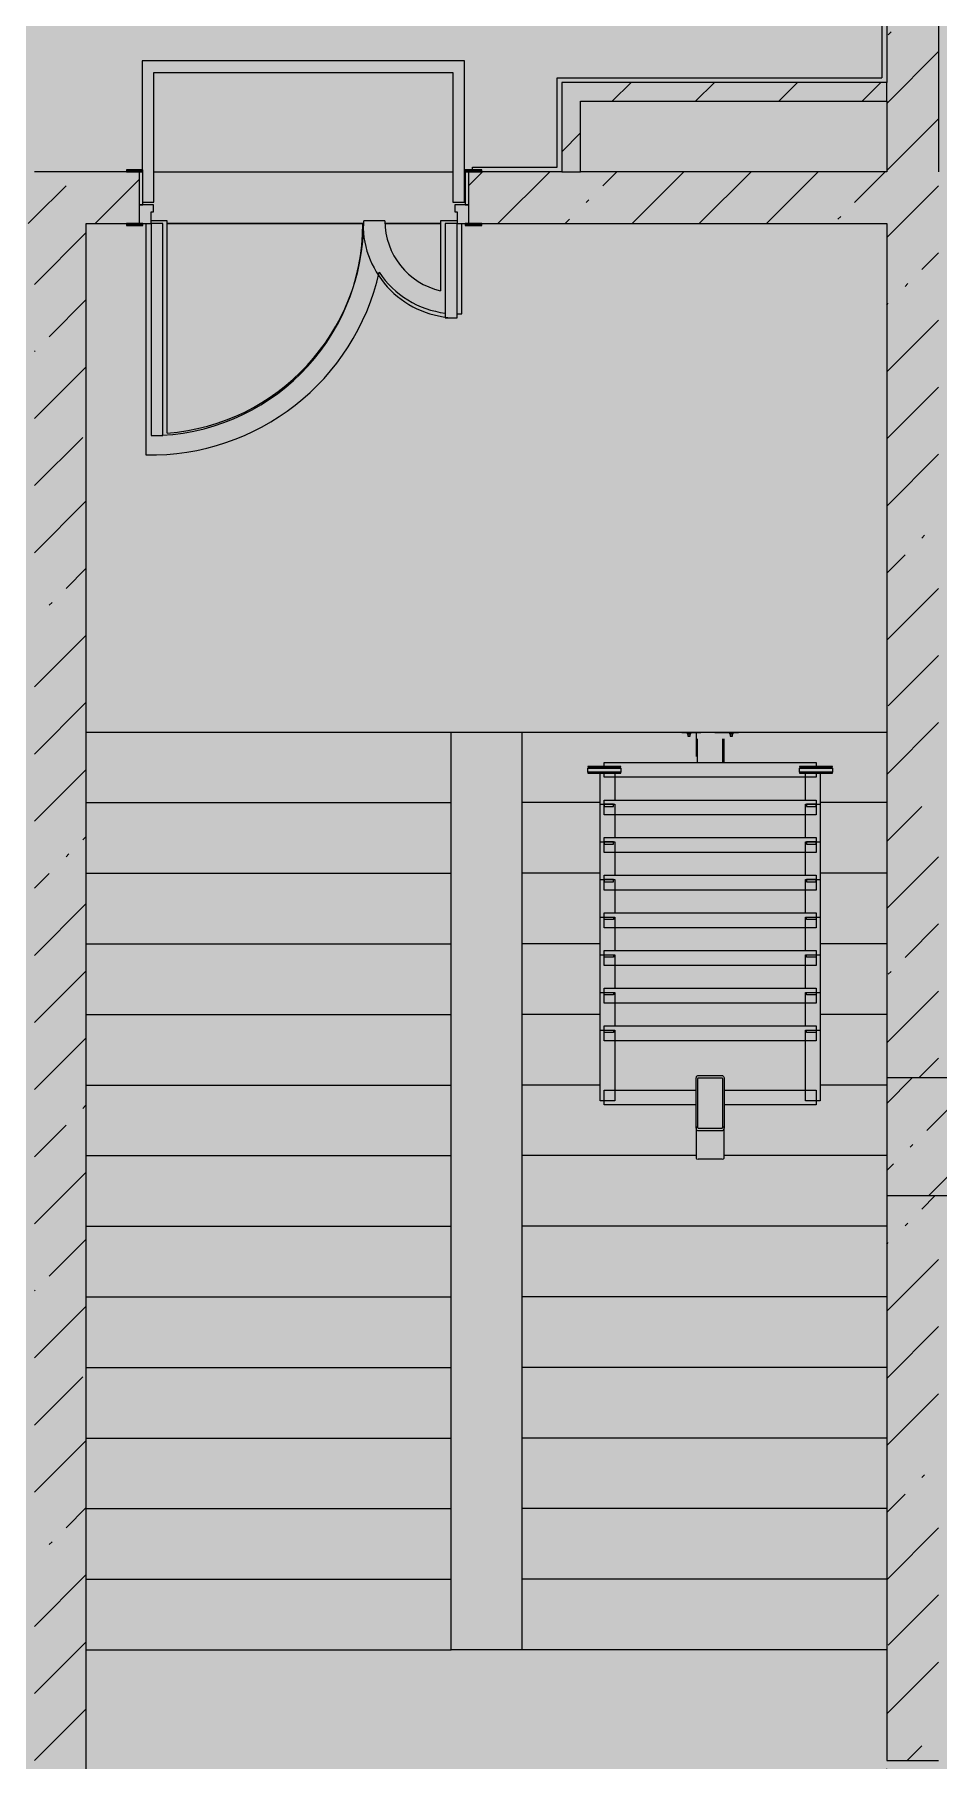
# Model space of a CAD drawing. Header units: millimetres. Extents: x 2623 to 216772, y -8553 to 29000.
# Drawn here: x 161622 to 165462, y 1150 to 8484 of the extents above; entities that cross this region are included whole.
import ezdxf

# ---------------------------------------------------------------- set-up
doc = ezdxf.new("R2010")
doc.units = ezdxf.units.MM
doc.linetypes.add('200_ШТРИХ__ш1_п0_6_', pattern=[160, 100, -60])
doc.layers.add('A-DETL-GENF-6', color=7, linetype='Continuous', lineweight=9, true_color=0xc0c0c0, transparency=0.4)
for name, color, linetype, lineweight in [('A-DETL-MBND-1', 7, '200_ШТРИХ__ш1_п0_6_', 9), ('I-WALL-4', 7, 'Continuous', 5), ('S-COLS-1', 7, 'Continuous', 5)]:
    doc.layers.add(name, color=color, linetype=linetype, lineweight=lineweight)
for name, color, linetype, lineweight, true_color in [('A-DOOR-4', 7, 'Continuous', 5, 0xe2e2e2), ('A-DOOR-5', 7, 'Continuous', 5, 0xb7b7b7), ('A-DOOR-FRAM-3', 7, 'Continuous', 5, 0xe2e2e2), ('A-DOOR-FRAM-5', 7, 'Continuous', 5, 0xb7b7b7), ('A-FLOR-2', 7, 'Continuous', 5, 0xb7b7b7), ('A-GENM-2', 7, 'Continuous', 5, 0x737373), ('A-WALL-5', 7, 'Continuous', 9, 0x737373), ('I-WALL-3', 7, 'Continuous', 5, 0x737373), ('S-COLS-2', 7, 'Continuous', 5, 0x737373), ('S-STRS-1', 7, 'Continuous', 5, 0x737373)]:
    doc.layers.add(name, color=color, linetype=linetype, lineweight=lineweight, true_color=true_color)
pattern_1 = [(45, (89762.2, 0), (-285.1231, 285.1231), []), (45, (90047.3, 0), (-285.1231, 285.1231), [504.031, -100.806, 16.764, -84.042])]
pattern_2 = [(45, (89762.2, 0), (-176.7767, 176.7767), [])]

# ---------------------------------------------------------------- blocks, each defined once
blk = doc.blocks.new('BSC_Колонна _Прямоугольная - 500х500-V89-3_1_2_птичка')
at = {"layer": 'S-COLS-1'}
h = blk.add_hatch(dxfattribs=at)
h.set_pattern_fill('FP_93', color=256, style=0, pattern_type=2)
h.set_pattern_definition([(45, (-75730, -3800), (-285.1231, 285.1231), []), (45, (-75444.88, -3800), (-285.1231, 285.1231), [504.031, -100.806, 16.764, -84.042])])
h.paths.add_polyline_path([(-217, -250), (250, -250), (250, 250), (-250, 250), (-250, -250)])
at = {"layer": 'S-COLS-2'}
for p, q in [((250, 250), (-250, 250)), ((-250, 250), (-250, -250)), ((250, -250), (250, 250)), ((-250, -250), (250, -250))]:
    blk.add_line(p, q, dxfattribs=at)
blk = doc.blocks.new('110_Дверь_СКБ_2Ст - Д-1 Лестничная клетка EIS60-24319353-3_1_2_птичка')
at = {"layer": 'A-DOOR-4'}
for points in [[(612.5, 1010), (612.5, 110), (662.5, 110), (662.5, 1010)], [(-631.1, 510), (-637.5, 510), (-637.5, 110), (-587.5, 110), (-587.5, 510)], [(712.5, 30), (697.5, 30), (697.5, -110), (712.5, -110)]]:
    blk.add_hatch(color=256, dxfattribs=at).paths.add_polyline_path(points)
h = blk.add_hatch(color=256, dxfattribs=at)
h.paths.add_polyline_path([(662.5, 110), (662.5, 60), (652.5, 60), (652.5, 30), (712.5, 30), (712.5, 110)])
h.paths.add_polyline_path([(-637.5, 110), (-687.5, 110), (-687.5, 30), (-627.5, 30), (-631.1, 60), (-637.5, 60)])
at = {"layer": 'A-DOOR-FRAM-3'}
for points in [[(-742.5, 118), (-742.5, 110), (-672.5, 110), (-672.5, 118)], [(697.5, 118), (697.5, 110), (767.5, 110), (767.5, 118)], [(-672.5, 30), (-687.5, 30), (-687.5, -110), (-672.5, -110)], [(-672.5, -110), (-742.5, -110), (-742.5, -118), (-672.5, -118)], [(697.5, -110), (697.5, -118), (767.5, -118), (767.5, -110)]]:
    blk.add_hatch(color=256, dxfattribs=at).paths.add_polyline_path(points)
at = {"layer": 'A-DOOR-5'}
for p, q in [((662.5, 1010), (612.5, 1010)), ((612.5, 1010), (612.5, 110)), ((662.5, 110), (662.5, 1010)), ((-637.5, 510), (-637.5, 110)), ((-587.5, 510), (-637.5, 510)), ((-587.5, 110), (-587.5, 510)), ((-637.5, 110), (-587.5, 110)), ((612.5, 110), (662.5, 110))]:
    blk.add_line(p, q, dxfattribs=at)
for centre, radius, start, end in [((662.5, 110), 900, 90, 180), ((-637.5, 110), 400, 360, 90)]:
    blk.add_arc(centre, radius, start, end, dxfattribs=at)
at = {"layer": 'A-DOOR-FRAM-5'}
for p, q in [((-672.5, 118), (-742.5, 118)), ((-742.5, 118), (-742.5, 110)), ((-742.5, 110), (-672.5, 110)), ((-637.5, 110), (-687.5, 110)), ((-687.5, 110), (-687.5, 30)), ((-672.5, 110), (-672.5, 118)), ((-637.5, 60), (-637.5, 110)), ((662.5, 110), (662.5, 60)), ((712.5, 110), (662.5, 110)), ((767.5, 118), (697.5, 118)), ((697.5, 118), (697.5, 110)), ((697.5, 110), (767.5, 110)), ((712.5, 30), (712.5, 110)), ((767.5, 110), (767.5, 118)), ((-687.5, 30), (-627.5, 30)), ((-672.5, 30), (-687.5, 30)), ((-687.5, 30), (-687.5, -110)), ((-672.5, -110), (-672.5, 30)), ((-627.5, 60), (-637.5, 60)), ((-627.5, 30), (-627.5, 60)), ((662.5, 60), (652.5, 60)), ((652.5, 60), (652.5, 30)), ((652.5, 30), (712.5, 30)), ((712.5, 30), (697.5, 30)), ((697.5, 30), (697.5, -110)), ((712.5, -110), (712.5, 30)), ((-672.5, -110), (-742.5, -110)), ((-742.5, -110), (-742.5, -118)), ((-742.5, -118), (-672.5, -118)), ((-687.5, -110), (-672.5, -110)), ((-672.5, -118), (-672.5, -110)), ((697.5, -110), (712.5, -110)), ((767.5, -110), (697.5, -110)), ((697.5, -110), (697.5, -118)), ((697.5, -118), (767.5, -118)), ((767.5, -118), (767.5, -110))]:
    blk.add_line(p, q, dxfattribs=at)
blk = doc.blocks.new('Анкер клиновой - Анкер клиновой МКТ В 10-10-16_85-V154-3_1_2_птичка')
at = {"layer": 'A-DETL-MBND-1'}
for p, q in [((74812, 5515.8), (74812, 5511.8)), ((74812, 5511.8), (74828, 5511.8)), ((74828, 5511.8), (74812, 5511.8)), ((74815, 5515.8), (74815, 5501.8)), ((74815, 5501.8), (74825, 5501.8)), ((74825, 5501.8), (74815, 5501.8)), ((74825, 5501.8), (74825, 5515.8)), ((74828, 5511.8), (74828, 5515.8))]:
    blk.add_line(p, q, dxfattribs=at)
blk = doc.blocks.new('ОМ_Полоса_Трапеция прямоугольная_Прокат_ГОСТ 103-2006 - ОМ_Полоса_Трапеция прямоугольная_Прокат_ГОСТ 103-2006-V155-3_1_2_птичка')
at = {"layer": 'A-GENM-2'}
for p, q in [((74280, 4243.3), (74280, 4253.3)), ((74280, 4253.3), (74320, 4253.3)), ((74320, 4243.3), (74280, 4243.3)), ((74320, 4253.3), (74320, 4243.3))]:
    blk.add_line(p, q, dxfattribs=at)
blk = doc.blocks.new('ОМ_Полоса_Трапеция прямоугольная_Прокат_ГОСТ 103-2006 - ОМ_Полоса_Трапеция прямоугольная_Прокат_ГОСТ 103-2006-V156-3_1_2_птичка')
at = {"layer": 'A-GENM-2'}
for p, q in [((74320, 4893.3), (74280, 4893.3)), ((74280, 4893.3), (74280, 4883.3)), ((74280, 4883.3), (74320, 4883.3)), ((74320, 4883.3), (74320, 4893.3))]:
    blk.add_line(p, q, dxfattribs=at)
blk = doc.blocks.new('ОМ_Полоса_Трапеция прямоугольная_Прокат_ГОСТ 103-2006 - ОМ_Полоса_Трапеция прямоугольная_Прокат_ГОСТ 103-2006-V157-3_1_2_птичка')
at = {"layer": 'A-GENM-2'}
for p, q in [((74320, 5053.3), (74280, 5053.3)), ((74280, 5053.3), (74280, 5043.3)), ((74280, 5043.3), (74320, 5043.3)), ((74320, 5043.3), (74320, 5053.3))]:
    blk.add_line(p, q, dxfattribs=at)
blk = doc.blocks.new('ОМ_Полоса_Трапеция прямоугольная_Прокат_ГОСТ 103-2006 - ОМ_Полоса_Трапеция прямоугольная_Прокат_ГОСТ 103-2006-V158-3_1_2_птичка')
at = {"layer": 'A-GENM-2'}
for p, q in [((74320, 5213.3), (74280, 5213.3)), ((74280, 5213.3), (74280, 5203.3)), ((74320, 5203.3), (74320, 5213.3)), ((74280, 5203.3), (74320, 5203.3))]:
    blk.add_line(p, q, dxfattribs=at)
blk = doc.blocks.new('ОМ_Полоса_Прокат_ГОСТ 103-2006 - ОМ_Полоса_Прокат_ГОСТ 103-2006-V159-3_1_2_птичка')
at = {"layer": 'A-GENM-2'}
for p, q in [((74350, 5373.3), (74210, 5373.3)), ((74210, 5373.3), (74210, 5370.3)), ((74210, 5370.3), (74350, 5370.3)), ((74350, 5370.3), (74350, 5373.3))]:
    blk.add_line(p, q, dxfattribs=at)
blk = doc.blocks.new('ОМ_Полоса_Прокат_ГОСТ 103-2006 - ОМ_Полоса_Прокат_ГОСТ 103-2006-V160-3_1_2_птичка')
at = {"layer": 'A-GENM-2'}
for p, q in [((74210, 5365.9), (74350, 5365.9)), ((74210, 5349), (74210, 5365.9)), ((74350, 5365.9), (74350, 5349)), ((74350, 5349), (74210, 5349)), ((74210, 5349), (74210, 5345.6)), ((74210, 5345.6), (74350, 5345.6)), ((74350, 5345.6), (74350, 5349))]:
    blk.add_line(p, q, dxfattribs=at)
blk = doc.blocks.new('ОМ_Полоса_Трапеция прямоугольная_Прокат_ГОСТ 103-2006 - ОМ_Полоса_Трапеция прямоугольная_Прокат_ГОСТ 103-2006-V161-3_1_2_птичка')
at = {"layer": 'A-GENM-2'}
for p, q in [((75140, 4243.3), (75140, 4253.3)), ((75140, 4253.3), (75180, 4253.3)), ((75180, 4243.3), (75140, 4243.3)), ((75180, 4253.3), (75180, 4243.3))]:
    blk.add_line(p, q, dxfattribs=at)
blk = doc.blocks.new('ОМ_Полоса_Трапеция прямоугольная_Прокат_ГОСТ 103-2006 - ОМ_Полоса_Трапеция прямоугольная_Прокат_ГОСТ 103-2006-V162-3_1_2_птичка')
at = {"layer": 'A-GENM-2'}
for p, q in [((75140, 4893.3), (75140, 4883.3)), ((75180, 4893.3), (75140, 4893.3)), ((75140, 4883.3), (75180, 4883.3)), ((75180, 4883.3), (75180, 4893.3))]:
    blk.add_line(p, q, dxfattribs=at)
blk = doc.blocks.new('ОМ_Полоса_Трапеция прямоугольная_Прокат_ГОСТ 103-2006 - ОМ_Полоса_Трапеция прямоугольная_Прокат_ГОСТ 103-2006-V163-3_1_2_птичка')
at = {"layer": 'A-GENM-2'}
for p, q in [((75140, 5053.3), (75140, 5043.3)), ((75180, 5053.3), (75140, 5053.3)), ((75140, 5043.3), (75180, 5043.3)), ((75180, 5043.3), (75180, 5053.3))]:
    blk.add_line(p, q, dxfattribs=at)
blk = doc.blocks.new('ОМ_Полоса_Трапеция прямоугольная_Прокат_ГОСТ 103-2006 - ОМ_Полоса_Трапеция прямоугольная_Прокат_ГОСТ 103-2006-V164-3_1_2_птичка')
at = {"layer": 'A-GENM-2'}
for p, q in [((75140, 5213.3), (75140, 5203.3)), ((75180, 5213.3), (75140, 5213.3)), ((75180, 5203.3), (75180, 5213.3)), ((75140, 5203.3), (75180, 5203.3))]:
    blk.add_line(p, q, dxfattribs=at)
blk = doc.blocks.new('ОМ_Полоса_Прокат_ГОСТ 103-2006 - ОМ_Полоса_Прокат_ГОСТ 103-2006-V165-3_1_2_птичка')
at = {"layer": 'A-GENM-2'}
for p, q in [((75110, 5373.3), (75110, 5370.3)), ((75250, 5373.3), (75110, 5373.3)), ((75110, 5370.3), (75250, 5370.3)), ((75250, 5370.3), (75250, 5373.3))]:
    blk.add_line(p, q, dxfattribs=at)
blk = doc.blocks.new('ОМ_Полоса_Прокат_ГОСТ 103-2006 - ОМ_Полоса_Прокат_ГОСТ 103-2006-V166-3_1_2_птичка')
at = {"layer": 'A-GENM-2'}
for p, q in [((75110, 5365.9), (75250, 5365.9)), ((75110, 5349), (75110, 5365.9)), ((75250, 5365.9), (75250, 5349)), ((75110, 5349), (75110, 5345.6)), ((75250, 5349), (75110, 5349)), ((75110, 5345.6), (75250, 5345.6)), ((75250, 5345.6), (75250, 5349))]:
    blk.add_line(p, q, dxfattribs=at)
blk = doc.blocks.new('ОМ_Труба_ГОСТ 8639-82 - ОМ_Труба_ГОСТ 8639-82-V167-3_1_2_птичка')
at = {"layer": 'A-GENM-2'}
for p, q in [((74670, 3843.3), (74670, 4043.4)), ((74676, 4043.4), (74676, 3843.3)), ((74679, 4061), (74781, 4061)), ((74781, 4049.3), (74679, 4049.3)), ((74784, 3843.3), (74784, 4043.4)), ((74790, 4043.4), (74790, 3843.3)), ((74670, 3843.3), (74670, 3709.3)), ((74679, 3837.4), (74781, 3837.4)), ((74781, 3825.6), (74679, 3825.6)), ((74790, 3709.3), (74790, 3843.3)), ((74781, 3704.7), (74679, 3704.7))]:
    blk.add_line(p, q, dxfattribs=at)
at = {"layer": 'A-GENM-2', "flags": 128}
for points in [[(74670, 4043.4), (74670.2, 4046.8), (74670.7, 4050.1), (74671.5, 4053.2), (74672.6, 4055.9), (74674, 4058.1), (74675.6, 4059.7), (74677.2, 4060.7), (74679, 4061)], [(74679, 4049.3), (74678.4, 4049.1), (74677.9, 4048.8), (74677.3, 4048.3), (74676.9, 4047.5), (74676.5, 4046.6), (74676.2, 4045.6), (74676.1, 4044.5), (74676, 4043.4)], [(74781, 4061), (74782.8, 4060.7), (74784.4, 4059.7), (74786, 4058.1), (74787.4, 4055.9), (74788.5, 4053.2), (74789.3, 4050.1), (74789.8, 4046.8), (74790, 4043.4)], [(74784, 4043.4), (74783.9, 4044.5), (74783.8, 4045.6), (74783.5, 4046.6), (74783.1, 4047.5), (74782.7, 4048.3), (74782.1, 4048.8), (74781.6, 4049.1), (74781, 4049.3)], [(74679, 3825.6), (74677.2, 3826), (74675.6, 3827), (74674, 3828.6), (74672.6, 3830.8), (74671.5, 3833.5), (74670.7, 3836.5), (74670.2, 3839.9), (74670, 3843.3)], [(74676, 3843.3), (74676.1, 3842.1), (74676.2, 3841), (74676.5, 3840), (74676.9, 3839.1), (74677.3, 3838.4), (74677.9, 3837.9), (74678.4, 3837.5), (74679, 3837.4)], [(74790, 3843.3), (74789.8, 3839.9), (74789.3, 3836.5), (74788.5, 3833.5), (74787.4, 3830.8), (74786, 3828.6), (74784.4, 3827), (74782.8, 3826), (74781, 3825.6)], [(74781, 3837.4), (74781.6, 3837.5), (74782.1, 3837.9), (74782.7, 3838.4), (74783.1, 3839.1), (74783.5, 3840), (74783.8, 3841), (74783.9, 3842.1), (74784, 3843.3)]]:
    blk.add_lwpolyline(points, dxfattribs=at)
at = {"layer": 'A-GENM-2'}
for centre, start_param, end_param in [((74679, 3761.3), 2.617994, 3.141593), ((74781, 3761.3), 0, 0.523599), ((74679, 3709.3), 3.141593, 4.712389), ((74781, 3709.3), 4.712389, 6.283185)]:
    blk.add_ellipse(centre, major_axis=(9, 0), ratio=0.509802, start_param=start_param, end_param=end_param, dxfattribs=at)
blk = doc.blocks.new('ОМ_Уголок_ГОСТ 8509-93 - ОМ_Уголок_ГОСТ 8509-93-V168-3_1_2_птичка')
at = {"layer": 'A-GENM-2'}
for p, q in [((0, 45.2), (0, -17.8)), ((390, 45.2), (0, 45.2)), ((900, 45.2), (510, 45.2)), ((900, -17.8), (900, 45.2)), ((0, -17.8), (390, -17.8)), ((510, -17.8), (900, -17.8))]:
    blk.add_line(p, q, dxfattribs=at)
blk = doc.blocks.new('ОМ_Уголок_ГОСТ 8509-93 - ОМ_Уголок_ГОСТ 8509-93-V169-3_1_2_птичка')
at = {"layer": 'A-GENM-2'}
for p, q in [((0, 45.2), (0, -17.8)), ((900, 45.2), (0, 45.2)), ((900, -17.8), (900, 45.2)), ((0, -17.8), (900, -17.8))]:
    blk.add_line(p, q, dxfattribs=at)
blk = doc.blocks.new('ОМ_Уголок_ГОСТ 8509-93 - ОМ_Уголок_ГОСТ 8509-93-V170-3_1_2_птичка')
at = {"layer": 'A-GENM-2'}
for p, q in [((0, 45.2), (0, -17.8)), ((300, 45.2), (0, 45.2)), ((300, -17.8), (300, 45.2)), ((0, -17.8), (300, -17.8))]:
    blk.add_line(p, q, dxfattribs=at)
blk = doc.blocks.new('ОМ_Уголок_ГОСТ 8509-93 - ОМ_Уголок_ГОСТ 8509-93-V171-3_1_2_птичка')
at = {"layer": 'A-GENM-2'}
for p, q in [((0, 45.2), (0, -17.8)), ((300, 45.2), (0, 45.2)), ((300, -17.8), (300, 45.2)), ((0, -17.8), (298.7, -17.8))]:
    blk.add_line(p, q, dxfattribs=at)
blk = doc.blocks.new('ОМ_Уголок_ГОСТ 8509-93 - ОМ_Уголок_ГОСТ 8509-93-V172-3_1_2_птичка')
at = {"layer": 'A-GENM-2'}
for p, q in [((0, 45.2), (0, -17.8)), ((142.2, 45.2), (0, 45.2)), ((0, -17.8), (160, -17.8))]:
    blk.add_line(p, q, dxfattribs=at)
blk = doc.blocks.new('ОМ_Уголок_ГОСТ 8509-93 - ОМ_Уголок_ГОСТ 8509-93-V173-3_1_2_птичка')
at = {"layer": 'A-GENM-2'}
for p, q in [((300, 45.2), (157.8, 45.2)), ((300, -17.8), (300, 45.2)), ((140, -17.8), (300, -17.8))]:
    blk.add_line(p, q, dxfattribs=at)
blk = doc.blocks.new('ОМ_Уголок_ГОСТ 8509-93 - ОМ_Уголок_ГОСТ 8509-93-V174-3_1_2_птичка')
at = {"layer": 'A-GENM-2'}
for p, q in [((0, 45.2), (0, 27.8)), ((900, 45.2), (0, 45.2)), ((0, 7.4), (0, -17.8)), ((900, 27.8), (900, 45.2)), ((900, -17.8), (900, 7.4)), ((0, -17.8), (900, -17.8))]:
    blk.add_line(p, q, dxfattribs=at)
blk = doc.blocks.new('ОМ_Уголок_ГОСТ 8509-93 - ОМ_Уголок_ГОСТ 8509-93-V175-3_1_2_птичка')
at = {"layer": 'A-GENM-2'}
for p, q in [((0, 45.2), (0, -17.8)), ((7.4, 45.2), (0, 45.2)), ((142.2, 45.2), (27.8, 45.2)), ((0, -17.8), (7.4, -17.8)), ((27.8, -17.8), (160, -17.8))]:
    blk.add_line(p, q, dxfattribs=at)
blk = doc.blocks.new('ОМ_Уголок_ГОСТ 8509-93 - ОМ_Уголок_ГОСТ 8509-93-V176-3_1_2_птичка')
at = {"layer": 'A-GENM-2'}
for p, q in [((272.2, 45.2), (157.8, 45.2)), ((300, 45.2), (292.6, 45.2)), ((300, -17.8), (300, 45.2)), ((140, -17.8), (272.2, -17.8)), ((292.6, -17.8), (300, -17.8))]:
    blk.add_line(p, q, dxfattribs=at)
blk = doc.blocks.new('ОМ_Труба_ГОСТ 8639-82 - ОМ_Труба_ГОСТ 8639-82-V177-3_1_2_птичка')
at = {"layer": 'A-DETL-MBND-1'}
for p, q in [((74670, 5515.8), (74670, 5391.1)), ((74676, 5391.1), (74676, 5515.8)), ((74784, 5391.1), (74784, 5515.8)), ((74790, 5391.1), (74790, 5515.8))]:
    blk.add_line(p, q, dxfattribs=at)
blk = doc.blocks.new('ОМ_Уголок_ГОСТ 8510-86 - ОМ_Уголок_ГОСТ 8510-86-V178-3_1_2_птичка')
at = {"layer": 'A-DETL-MBND-1'}
blk.add_line((0, 0), (240, 0), dxfattribs=at)

msp = doc.modelspace()

# ---------------------------------------------------------------- hatches: boundary and pattern name
at = {"layer": 'A-DETL-GENF-6'}
msp.add_hatch(color=256, dxfattribs=at).paths.add_polyline_path([(160614.1, -251.7), (165612.2, -251.7), (165612.2, 3288.3), (174332.2, 3288.3), (174332.2, 27348.3), (131672.2, 27348.3), (131672.2, 23888.3), (128072.3, 23888.3), (128072.3, -251.7), (159681.9, -251.7)])
at = {"layer": 'I-WALL-4'}
h = msp.add_hatch(dxfattribs=at)
h.set_pattern_fill('FP_101', color=256, style=0, pattern_type=2)
h.set_pattern_definition(pattern_1)
h.paths.add_polyline_path([(165275.2, 7900), (165462.2, 7900), (165462.2, 9179), (165242.2, 9179), (165242.2, 7900)])
h.paths.add_polyline_path([(165242.2, 10619), (165462.2, 10619), (165462.2, 10900), (165242.2, 10900)])
h = msp.add_hatch(dxfattribs=at)
h.set_pattern_fill('FP_106', color=256, style=0, pattern_type=2)
h.set_pattern_definition(pattern_2)
h.paths.add_polyline_path([(163942.2, 7900), (163942.2, 8280), (163862.2, 8280), (163862.2, 7900)])
h = msp.add_hatch(dxfattribs=at)
h.set_pattern_fill('FP_106', color=256, style=0, pattern_type=2)
h.set_pattern_definition(pattern_2)
h.paths.add_polyline_path([(165242.2, 8200), (165242.2, 8280), (163942.2, 8280), (163942.2, 8200)])
h = msp.add_hatch(dxfattribs=at)
h.set_pattern_fill('FP_101', color=256, style=0, pattern_type=2)
h.set_pattern_definition(pattern_1)
h.paths.add_polyline_path([(160472.2, 7680), (160472.2, 7900), (159122.2, 7900), (159122.2, 7680), (160442.2, 7680)])
h.paths.add_polyline_path([(161422.2, 7680), (161622.2, 7680), (161622.2, 7900), (161422.2, 7900), (161422.2, 7750.3)])
h.paths.add_polyline_path([(156942.2, 7680), (158022.2, 7680), (158022.2, 7900), (156622.2, 7900), (156622.2, 7680), (156842.2, 7680)])
h = msp.add_hatch(dxfattribs=at)
h.set_pattern_fill('FP_101', color=256, style=0, pattern_type=2)
h.set_pattern_definition(pattern_1)
h.paths.add_polyline_path([(163522.2, 7680), (165242.2, 7680), (165242.2, 7900), (163467.2, 7900), (163467.2, 7680)])
h.paths.add_polyline_path([(162012.2, 7680), (162067.2, 7680), (162067.2, 7900), (161622.2, 7900), (161622.2, 7680), (161842.2, 7680)])
h = msp.add_hatch(dxfattribs=at)
h.set_pattern_fill('FP_101', color=256, style=0, pattern_type=2)
h.set_pattern_definition(pattern_1)
h.paths.add_polyline_path([(165462.2, 120), (165462.2, 350), (165242.2, 350), (165242.2, 120), (165275.2, 120)])
h.paths.add_polyline_path([(165275.2, 1150), (165462.2, 1150), (165462.2, 3550), (165242.2, 3550), (165242.2, 1150)])
h.paths.add_polyline_path([(165275.2, 4050), (165462.2, 4050), (165462.2, 7900), (165242.2, 7900), (165242.2, 4050)])
h = msp.add_hatch(dxfattribs=at)
h.set_pattern_fill('FP_101', color=256, style=0, pattern_type=2)
h.set_pattern_definition(pattern_1)
h.paths.add_polyline_path([(161622.2, 120), (161842.2, 120), (161842.2, 7680), (161622.2, 7680), (161622.2, 1965.8)])

# ---------------------------------------------------------------- linework, layer by layer
at = {"layer": 'A-DETL-MBND-1'}
msp.add_line((165242.2, 535), (165242.2, 1150), dxfattribs=at)
at = {"layer": 'A-FLOR-2'}
for p, q in [((165222.2, 9226.6), (165222.2, 8300)), ((163449.1, 8371.9), (162079.1, 8371.9)), ((162079.1, 8371.9), (162079.1, 7908)), ((163449.1, 7771.9), (163449.1, 8371.9)), ((162129.1, 7771.9), (162129.1, 8321.9)), ((162129.1, 8321.9), (163399.1, 8321.9)), ((163399.1, 8321.9), (163399.1, 7771.9)), ((163842.2, 7920), (163842.2, 8300)), ((163842.2, 8300), (165222.2, 8300)), ((163482.2, 7908), (163482.2, 7920)), ((163482.2, 7920), (163842.2, 7920)), ((162082.2, 7771.9), (162129.1, 7771.9)), ((163399.1, 7771.9), (163449.1, 7771.9)), ((162095.7, 7680), (162095.7, 6697.1)), ((162185.7, 7691.9), (162117.2, 7691.9)), ((162185.7, 6789.7), (162185.7, 7691.9)), ((162185.7, 7680), (163020, 7680)), ((163110.7, 7691.9), (163020.7, 7691.9)), ((163111.8, 7680), (163346.9, 7680)), ((163417.2, 7691.9), (163346.9, 7691.9)), ((163346.9, 7691.9), (163346.9, 7394.8)), ((163436.9, 7297.5), (163436.9, 7680))]:
    msp.add_line(p, q, dxfattribs=at)
for centre, radius, start, end in [((162115.7, 7691.9), 905, 274.43687, 360), ((163415.7, 7691.9), 305, 180, 256.9573), ((162115.7, 7691.9), 995, 268.8489, 347.32946), ((163415.7, 7691.9), 395, 213.54048, 262.94436), ((163415.7, 7691.9), 395, 270.21425, 273.07201)]:
    msp.add_arc(centre, radius, start, end, dxfattribs=at)
at = {"layer": 'A-WALL-5'}
for p, q in [((165242.2, 8200), (165242.2, 8280)), ((163862.2, 7900), (163942.2, 7900))]:
    msp.add_line(p, q, dxfattribs=at)
at = {"layer": 'I-WALL-3'}
for p, q in [((165462.2, 10900), (165462.2, 7900)), ((165242.2, 9226.6), (165242.2, 8280)), ((163862.2, 8280), (163862.2, 7900)), ((165242.2, 8280), (163862.2, 8280)), ((163942.2, 7900), (163942.2, 8200)), ((163942.2, 8200), (165242.2, 8200)), ((165242.2, 8200), (165242.2, 7900)), ((162012.2, 7900), (161622.2, 7900)), ((162129.1, 7900), (163399.1, 7900)), ((163862.2, 7900), (163522.2, 7900)), ((165242.2, 7900), (163942.2, 7900)), ((161842.2, 120), (161842.2, 7680)), ((161842.2, 7680), (162012.2, 7680)), ((163020, 7680), (162185.7, 7680)), ((163346.9, 7680), (163111.8, 7680)), ((163522.2, 7680), (165242.2, 7680)), ((165242.2, 7680), (165242.2, 4050)), ((165242.2, 3550), (165242.2, 1150)), ((165242.2, 1150), (165462.2, 1150))]:
    msp.add_line(p, q, dxfattribs=at)
at = {"layer": 'S-STRS-1'}
for p, q in [((163020, 7680), (162185.7, 7680)), ((163346.9, 7680), (163111.8, 7680)), ((161842.2, 5520), (163392.2, 5520)), ((161842.2, 5520), (163392.2, 5520)), ((163392.2, 5520), (165242.2, 5520)), ((163392.2, 5220), (163392.2, 5520)), ((163692.2, 5520), (163692.2, 5220)), ((161842.2, 5220), (163392.2, 5220)), ((161842.2, 5220), (163392.2, 5220)), ((163392.2, 4920), (163392.2, 5220)), ((163692.2, 5220), (163692.2, 4920)), ((164024.4, 5220), (163692.2, 5220)), ((164024.4, 5220), (163692.2, 5220)), ((165242.2, 5220), (164960, 5220)), ((165242.2, 5220), (164960, 5220)), ((161842.2, 4920), (163392.2, 4920)), ((161842.2, 4920), (163392.2, 4920)), ((163392.2, 4620), (163392.2, 4920)), ((163692.2, 4920), (163692.2, 4620)), ((164024.4, 4920), (163692.2, 4920)), ((164024.4, 4920), (163692.2, 4920)), ((165242.2, 4920), (164960, 4920)), ((165242.2, 4920), (164960, 4920)), ((161842.2, 4620), (163392.2, 4620)), ((161842.2, 4620), (163392.2, 4620)), ((163392.2, 4320), (163392.2, 4620)), ((163692.2, 4620), (163692.2, 4320)), ((164024.4, 4620), (163692.2, 4620)), ((164024.4, 4620), (163692.2, 4620)), ((165242.2, 4620), (164960, 4620)), ((165242.2, 4620), (164960, 4620)), ((161842.2, 4320), (163392.2, 4320)), ((161842.2, 4320), (163392.2, 4320)), ((163392.2, 4020), (163392.2, 4320)), ((163692.2, 4320), (163692.2, 4020)), ((164024.4, 4320), (163692.2, 4320)), ((164024.4, 4320), (163692.2, 4320)), ((165242.2, 4320), (164960, 4320)), ((165242.2, 4320), (164960, 4320)), ((161842.2, 4020), (163392.2, 4020)), ((161842.2, 4020), (163392.2, 4020)), ((163392.2, 3720), (163392.2, 4020)), ((163692.2, 4020), (163692.2, 3720)), ((164024.4, 4020), (163692.2, 4020)), ((164024.4, 4020), (163692.2, 4020)), ((165242.2, 4020), (164960, 4020)), ((165242.2, 4020), (164960, 4020)), ((161842.2, 3720), (163392.2, 3720)), ((161842.2, 3720), (163392.2, 3720)), ((163392.2, 3420), (163392.2, 3720)), ((163692.2, 3720), (163692.2, 3420)), ((164433.5, 3720), (163692.2, 3720)), ((164433.5, 3720), (163692.2, 3720)), ((165242.2, 3720), (164550.8, 3720)), ((165242.2, 3720), (164550.8, 3720)), ((161842.2, 3420), (163392.2, 3420)), ((161842.2, 3420), (163392.2, 3420)), ((163392.2, 3120), (163392.2, 3420)), ((163692.2, 3420), (163692.2, 3120)), ((165242.2, 3420), (163692.2, 3420)), ((165242.2, 3420), (163692.2, 3420)), ((161842.2, 3120), (163392.2, 3120)), ((161842.2, 3120), (163392.2, 3120)), ((163392.2, 2820), (163392.2, 3120)), ((163692.2, 3120), (163692.2, 2820)), ((165242.2, 3120), (163692.2, 3120)), ((165242.2, 3120), (163692.2, 3120)), ((161842.2, 2820), (163392.2, 2820)), ((161842.2, 2820), (163392.2, 2820)), ((163392.2, 2520), (163392.2, 2820)), ((163692.2, 2820), (163692.2, 2520)), ((165242.2, 2820), (163692.2, 2820)), ((165242.2, 2820), (163692.2, 2820)), ((161842.2, 2520), (163392.2, 2520)), ((161842.2, 2520), (163392.2, 2520)), ((163392.2, 2220), (163392.2, 2520)), ((163692.2, 2520), (163692.2, 2220)), ((165242.2, 2520), (163692.2, 2520)), ((165242.2, 2520), (163692.2, 2520)), ((161842.2, 2220), (163392.2, 2220)), ((161842.2, 2220), (163392.2, 2220)), ((163392.2, 1920), (163392.2, 2220)), ((163692.2, 2220), (163692.2, 1920)), ((165242.2, 2220), (163692.2, 2220)), ((165242.2, 2220), (163692.2, 2220)), ((161842.2, 1920), (163392.2, 1920)), ((161842.2, 1920), (163392.2, 1920)), ((163392.2, 1620), (163392.2, 1920)), ((163692.2, 1920), (163692.2, 1620)), ((165242.2, 1920), (163692.2, 1920)), ((165242.2, 1920), (163692.2, 1920)), ((161842.2, 1620), (163392.2, 1620)), ((161842.2, 1620), (163392.2, 1620)), ((163692.2, 1620), (163392.2, 1620)), ((165242.2, 1620), (163692.2, 1620)), ((165242.2, 1620), (163692.2, 1620))]:
    msp.add_line(p, q, dxfattribs=at)

# ---------------------------------------------------------------- block references
at = {"layer": 'A-DETL-MBND-1', "extrusion": (0, 0, -1)}
msp.add_blockref('ОМ_Уголок_ГОСТ 8510-86 - ОМ_Уголок_ГОСТ 8510-86-V178-3_1_2_птичка', (-164612.2, 5515.8), dxfattribs=at)
at = {"layer": 'A-DETL-MBND-1'}
for name, p in [('Анкер клиновой - Анкер клиновой МКТ В 10-10-16_85-V154-3_1_2_птичка', (89582.2, 0)), ('ОМ_Труба_ГОСТ 8639-82 - ОМ_Труба_ГОСТ 8639-82-V177-3_1_2_птичка', (89762.2, 0)), ('Анкер клиновой - Анкер клиновой МКТ В 10-10-16_85-V154-3_1_2_птичка', (89762.2, 0))]:
    msp.add_blockref(name, p, dxfattribs=at)
at = {"layer": 'A-DOOR-5', "rotation": 180}
msp.add_blockref('110_Дверь_СКБ_2Ст - Д-1 Лестничная клетка EIS60-24319353-3_1_2_птичка', (162779.7, 7790), dxfattribs=at)
at = {"layer": 'A-GENM-2'}
for name, p in [('ОМ_Полоса_Прокат_ГОСТ 103-2006 - ОМ_Полоса_Прокат_ГОСТ 103-2006-V159-3_1_2_птичка', (89762.2, 0)), ('ОМ_Полоса_Прокат_ГОСТ 103-2006 - ОМ_Полоса_Прокат_ГОСТ 103-2006-V160-3_1_2_птичка', (89762.2, 0)), ('ОМ_Полоса_Прокат_ГОСТ 103-2006 - ОМ_Полоса_Прокат_ГОСТ 103-2006-V165-3_1_2_птичка', (89762.2, 0)), ('ОМ_Полоса_Прокат_ГОСТ 103-2006 - ОМ_Полоса_Прокат_ГОСТ 103-2006-V166-3_1_2_птичка', (89762.2, 0)), ('ОМ_Полоса_Трапеция прямоугольная_Прокат_ГОСТ 103-2006 - ОМ_Полоса_Трапеция прямоугольная_Прокат_ГОСТ 103-2006-V158-3_1_2_птичка', (89762.2, 0)), ('ОМ_Полоса_Трапеция прямоугольная_Прокат_ГОСТ 103-2006 - ОМ_Полоса_Трапеция прямоугольная_Прокат_ГОСТ 103-2006-V164-3_1_2_птичка', (89762.2, 0)), ('ОМ_Полоса_Трапеция прямоугольная_Прокат_ГОСТ 103-2006 - ОМ_Полоса_Трапеция прямоугольная_Прокат_ГОСТ 103-2006-V157-3_1_2_птичка', (89762.2, 0)), ('ОМ_Полоса_Трапеция прямоугольная_Прокат_ГОСТ 103-2006 - ОМ_Полоса_Трапеция прямоугольная_Прокат_ГОСТ 103-2006-V163-3_1_2_птичка', (89762.2, 0)), ('ОМ_Полоса_Трапеция прямоугольная_Прокат_ГОСТ 103-2006 - ОМ_Полоса_Трапеция прямоугольная_Прокат_ГОСТ 103-2006-V156-3_1_2_птичка', (89762.2, 0)), ('ОМ_Полоса_Трапеция прямоугольная_Прокат_ГОСТ 103-2006 - ОМ_Полоса_Трапеция прямоугольная_Прокат_ГОСТ 103-2006-V162-3_1_2_птичка', (89762.2, 0)), ('ОМ_Полоса_Трапеция прямоугольная_Прокат_ГОСТ 103-2006 - ОМ_Полоса_Трапеция прямоугольная_Прокат_ГОСТ 103-2006-V155-3_1_2_птичка', (89762.2, 480)), ('ОМ_Полоса_Трапеция прямоугольная_Прокат_ГОСТ 103-2006 - ОМ_Полоса_Трапеция прямоугольная_Прокат_ГОСТ 103-2006-V161-3_1_2_птичка', (89762.2, 480)), ('ОМ_Полоса_Трапеция прямоугольная_Прокат_ГОСТ 103-2006 - ОМ_Полоса_Трапеция прямоугольная_Прокат_ГОСТ 103-2006-V155-3_1_2_птичка', (89762.2, 320)), ('ОМ_Полоса_Трапеция прямоугольная_Прокат_ГОСТ 103-2006 - ОМ_Полоса_Трапеция прямоугольная_Прокат_ГОСТ 103-2006-V161-3_1_2_птичка', (89762.2, 320)), ('ОМ_Полоса_Трапеция прямоугольная_Прокат_ГОСТ 103-2006 - ОМ_Полоса_Трапеция прямоугольная_Прокат_ГОСТ 103-2006-V155-3_1_2_птичка', (89762.2, 160)), ('ОМ_Полоса_Трапеция прямоугольная_Прокат_ГОСТ 103-2006 - ОМ_Полоса_Трапеция прямоугольная_Прокат_ГОСТ 103-2006-V161-3_1_2_птичка', (89762.2, 160)), ('ОМ_Полоса_Трапеция прямоугольная_Прокат_ГОСТ 103-2006 - ОМ_Полоса_Трапеция прямоугольная_Прокат_ГОСТ 103-2006-V155-3_1_2_птичка', (89762.2, 0)), ('ОМ_Полоса_Трапеция прямоугольная_Прокат_ГОСТ 103-2006 - ОМ_Полоса_Трапеция прямоугольная_Прокат_ГОСТ 103-2006-V161-3_1_2_птичка', (89762.2, 0)), ('ОМ_Труба_ГОСТ 8639-82 - ОМ_Труба_ГОСТ 8639-82-V167-3_1_2_птичка', (89762.2, 0))]:
    msp.add_blockref(name, p, dxfattribs=at)
at = {"layer": 'A-GENM-2', "extrusion": (0, 0, -1)}
for name, p, rotation in [('ОМ_Уголок_ГОСТ 8509-93 - ОМ_Уголок_ГОСТ 8509-93-V176-3_1_2_птичка', (-164042.2, 5073.3), 90.00000000000087), ('ОМ_Уголок_ГОСТ 8509-93 - ОМ_Уголок_ГОСТ 8509-93-V174-3_1_2_птичка', (-164042.2, 5373.3), 180), ('ОМ_Уголок_ГОСТ 8509-93 - ОМ_Уголок_ГОСТ 8509-93-V175-3_1_2_птичка', (-164942.2, 5373.3), 270.0000000000007), ('ОМ_Уголок_ГОСТ 8509-93 - ОМ_Уголок_ГОСТ 8509-93-V173-3_1_2_птичка', (-164042.2, 4913.3), 90.00000000000087), ('ОМ_Уголок_ГОСТ 8509-93 - ОМ_Уголок_ГОСТ 8509-93-V169-3_1_2_птичка', (-164042.2, 5213.3), 180), ('ОМ_Уголок_ГОСТ 8509-93 - ОМ_Уголок_ГОСТ 8509-93-V172-3_1_2_птичка', (-164942.2, 5213.3), 270.0000000000007), ('ОМ_Уголок_ГОСТ 8509-93 - ОМ_Уголок_ГОСТ 8509-93-V169-3_1_2_птичка', (-164042.2, 5053.3), 180), ('ОМ_Уголок_ГОСТ 8509-93 - ОМ_Уголок_ГОСТ 8509-93-V173-3_1_2_птичка', (-164042.2, 4753.3), 90.00000000000087), ('ОМ_Уголок_ГОСТ 8509-93 - ОМ_Уголок_ГОСТ 8509-93-V172-3_1_2_птичка', (-164942.2, 5053.3), 270.0000000000007), ('ОМ_Уголок_ГОСТ 8509-93 - ОМ_Уголок_ГОСТ 8509-93-V173-3_1_2_птичка', (-164042.2, 4593.3), 90.00000000000087), ('ОМ_Уголок_ГОСТ 8509-93 - ОМ_Уголок_ГОСТ 8509-93-V169-3_1_2_птичка', (-164042.2, 4893.3), 180), ('ОМ_Уголок_ГОСТ 8509-93 - ОМ_Уголок_ГОСТ 8509-93-V172-3_1_2_птичка', (-164942.2, 4893.3), 270.0000000000007), ('ОМ_Уголок_ГОСТ 8509-93 - ОМ_Уголок_ГОСТ 8509-93-V173-3_1_2_птичка', (-164042.2, 4433.3), 90.00000000000087), ('ОМ_Уголок_ГОСТ 8509-93 - ОМ_Уголок_ГОСТ 8509-93-V169-3_1_2_птичка', (-164042.2, 4733.3), 180), ('ОМ_Уголок_ГОСТ 8509-93 - ОМ_Уголок_ГОСТ 8509-93-V172-3_1_2_птичка', (-164942.2, 4733.3), 270.0000000000007), ('ОМ_Уголок_ГОСТ 8509-93 - ОМ_Уголок_ГОСТ 8509-93-V173-3_1_2_птичка', (-164042.2, 4273.3), 90.00000000000087), ('ОМ_Уголок_ГОСТ 8509-93 - ОМ_Уголок_ГОСТ 8509-93-V169-3_1_2_птичка', (-164042.2, 4573.3), 180), ('ОМ_Уголок_ГОСТ 8509-93 - ОМ_Уголок_ГОСТ 8509-93-V172-3_1_2_птичка', (-164942.2, 4573.3), 270.0000000000007), ('ОМ_Уголок_ГОСТ 8509-93 - ОМ_Уголок_ГОСТ 8509-93-V173-3_1_2_птичка', (-164042.2, 4113.3), 90.00000000000087), ('ОМ_Уголок_ГОСТ 8509-93 - ОМ_Уголок_ГОСТ 8509-93-V169-3_1_2_птичка', (-164042.2, 4413.3), 180), ('ОМ_Уголок_ГОСТ 8509-93 - ОМ_Уголок_ГОСТ 8509-93-V172-3_1_2_птичка', (-164942.2, 4413.3), 270.0000000000007), ('ОМ_Уголок_ГОСТ 8509-93 - ОМ_Уголок_ГОСТ 8509-93-V169-3_1_2_птичка', (-164042.2, 4253.3), 180), ('ОМ_Уголок_ГОСТ 8509-93 - ОМ_Уголок_ГОСТ 8509-93-V171-3_1_2_птичка', (-164042.2, 3953.3), 90.00000000000087), ('ОМ_Уголок_ГОСТ 8509-93 - ОМ_Уголок_ГОСТ 8509-93-V170-3_1_2_птичка', (-164942.2, 4253.3), 270.0000000000007)]:
    msp.add_blockref(name, p, dxfattribs=dict(at, rotation=rotation))
msp.add_blockref('ОМ_Уголок_ГОСТ 8509-93 - ОМ_Уголок_ГОСТ 8509-93-V168-3_1_2_птичка', (-164942.2, 3953.3), dxfattribs=at)
at = {"layer": 'S-COLS-2'}
msp.add_blockref('BSC_Колонна _Прямоугольная - 500х500-V89-3_1_2_птичка', (165492.2, 3800), dxfattribs=at)

doc.saveas('drawing.dxf')
